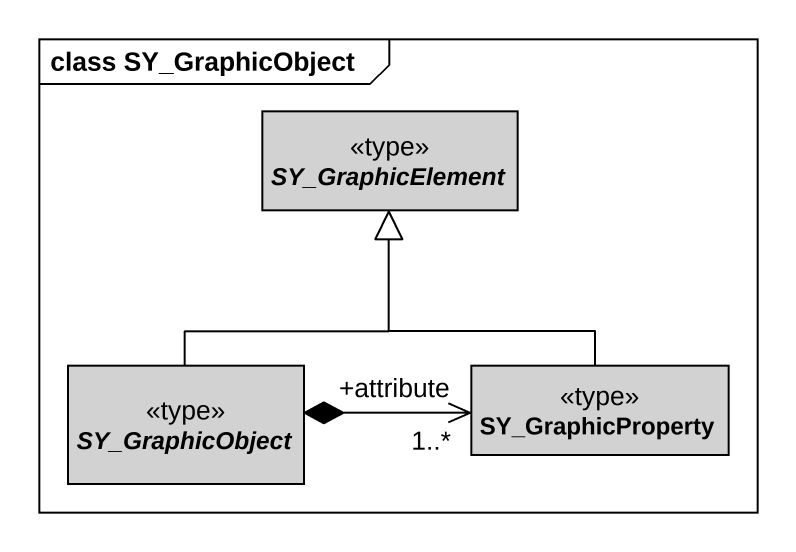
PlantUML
@startuml
mainframe class SY_GraphicObject
hide circle
hide empty members
abstract class SY_GraphicElement <<type>> #D2D2D2
abstract class SY_GraphicObject <<type>> #D2D2D2
class SY_GraphicProperty <<type>> #D2D2D2
SY_GraphicObject -up-|> SY_GraphicElement
SY_GraphicProperty -up-|> SY_GraphicElement
SY_GraphicProperty "+attribute\n1..*" <-left-* SY_GraphicObject
@enduml
